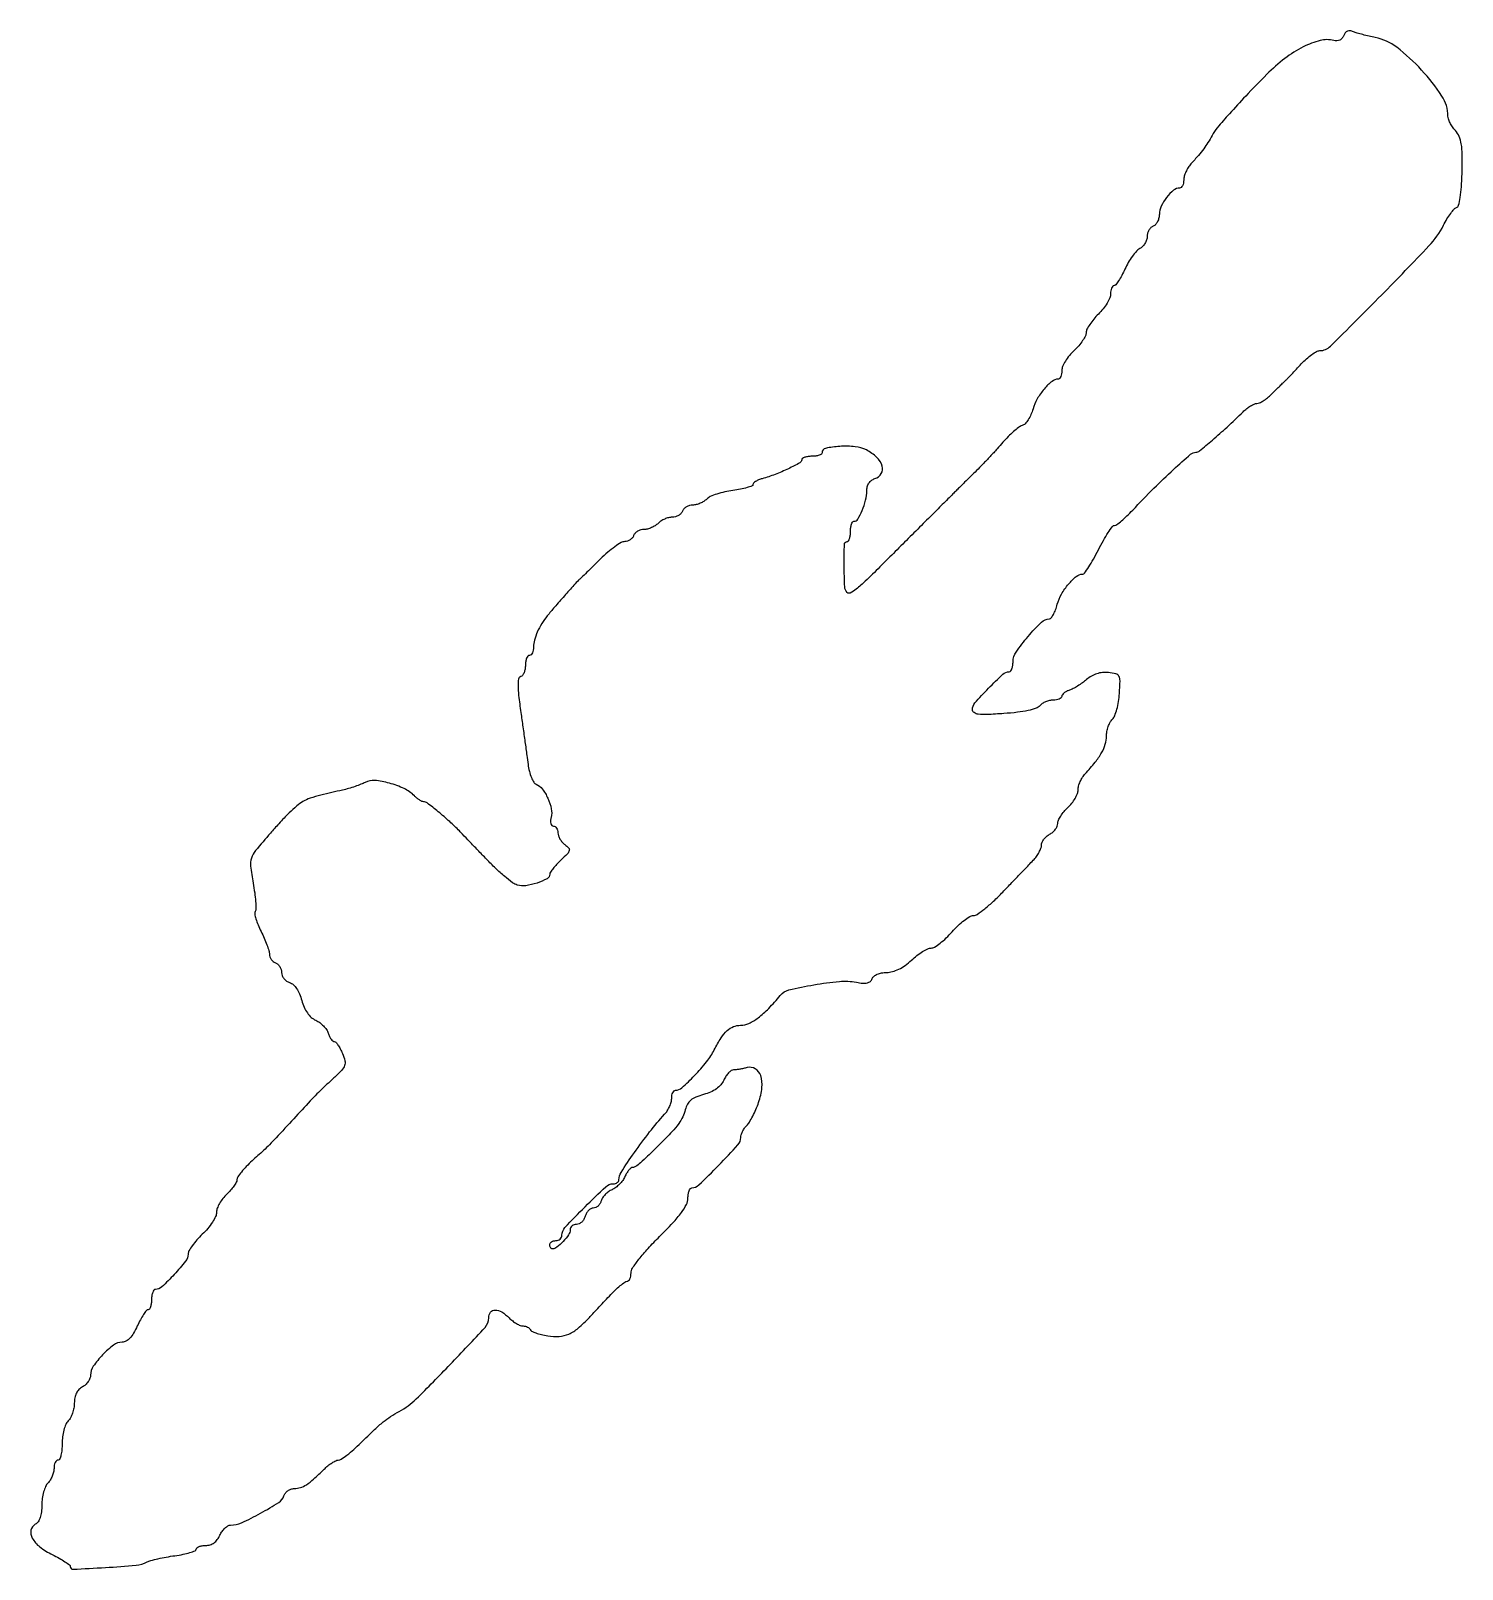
# Model space of a CAD drawing. Extents: x 0 to 353, y 0 to 379.
import ezdxf

# ---------------------------------------------------------------- set-up
doc = ezdxf.new("R2010")
doc.units = 0

msp = doc.modelspace()

# ---------------------------------------------------------------- linework, layer by layer
msp.add_lwpolyline([(323.370524, 377.523186, -0.086996), (322.978315, 376.868827, -0.100986), (322.40396, 376.426747, -0.098669), (321.691067, 376.23863, -0.079435), (320.900618, 376.315738, 0.12723), (317.586524, 376.324612, 0.054489), (313.41047, 374.7561, 0.04651), (308.878556, 371.907763, 0.034778), (304.455262, 368, 0.003978), (299.251137, 362.630053, 0.007864), (295.222543, 358.271117, 0.008247), (292.260265, 354.851176, 0.051526), (290.965454, 352.935449, -0.016267), (289.967012, 351.207412, -0.02085), (288.932714, 349.689575, -0.017231), (287.628018, 348.057253, -0.007048), (285.75, 345.928324, 0.044607), (285.080147, 345.043143, 0.034903), (284.514063, 343.978945, 0.035928), (284.125471, 342.905288, 0.068969), (284, 342, -0.048028), (283.926307, 341.234582, -0.068025), (283.70625, 340.5875, -0.088204), (283.381882, 340.151477, -0.191087), (283, 340, 0.175054), (281.501208, 339.458673, 0.053519), (279.7965, 337.702991, 0.053209), (278.440824, 335.528184, 0.113255), (278, 333.606989, -0.058092), (277.888325, 332.64904, -0.059009), (277.559375, 331.747841, -0.065064), (277.074042, 331.03509, -0.119725), (276.5, 330.638374, 0.102799), (275.926388, 330.269664, 0.066754), (275.440625, 329.645469, 0.06305), (275.11202, 328.872723, 0.069146), (275, 328.066569, -0.08025), (274.864976, 327.230718, -0.057449), (274.465162, 326.370515, -0.057025), (273.875669, 325.61687, -0.075565), (273.179274, 325.095944, 0.08676), (272.355571, 324.450727, 0.026441), (271.355486, 323.214909, 0.025595), (270.362301, 321.686702, 0.025379), (269.527399, 320.060761, -0.016219), (268.76421, 318.505012, -0.023686), (267.985014, 317.192848, -0.02082), (267.273743, 316.206726, -0.230006), (266.848126, 316, 0.219845), (266.523555, 315.850042, 0.077676), (266.249137, 315.4026, 0.059061), (266.062092, 314.74501, 0.039805), (266, 313.966296, -0.102398), (265.796789, 312.984438, -0.033823), (265.11875, 311.668544, -0.032043), (264.148083, 310.272231, -0.031316), (263, 309, 0.025398), (261.851725, 307.757421, 0.028457), (260.88125, 306.449311, 0.029485), (260.193504, 305.254906, 0.116393), (260, 304.434913, -0.118307), (259.80498, 303.622234, -0.030937), (259.11875, 302.458754, -0.029655), (258.148248, 301.192766, -0.026532), (257, 300, 0.033703), (255.85197, 298.772744, 0.033866), (254.88125, 297.404272, 0.035908), (254.205608, 296.098458, 0.101773), (254, 295.09879, -0.038481), (253.938055, 294.295091, -0.057495), (253.751197, 293.61652, -0.075568), (253.477307, 293.153769, -0.22507), (253.15301, 293, 0.172475), (251.585319, 292.442646, 0.04609), (249.664957, 290.560711, 0.045403), (247.94306, 288.110879, 0.063209), (246.911065, 285.640076, -0.037649), (246.411684, 284.249015, -0.040388), (245.718742, 282.982576, -0.044004), (244.947205, 282.007406, -0.123733), (244.218875, 281.54335, 0.079332), (243.364077, 281.098975, 0.019432), (242.12367, 280.10286, 0.019418), (240.774709, 278.835316, 0.018295), (239.5, 277.442322, -0.007375), (238.099075, 275.842627, -0.004144), (236.353125, 273.939267, -0.004134), (234.557886, 272.046076, -0.006738), (233, 270.473148, 0.000364), (231.55, 269.046005, 0.000353), (230.0875, 267.602422, 0.000348), (228.803028, 266.331, 0.00131), (228, 265.530841, -0.000273), (227.209133, 264.739524, -0.000078), (225.979443, 263.510855, -0.000078), (224.590648, 262.124077, -0.000083), (223.227891, 260.764175, 0.000176), (219.913331, 257.455326, 0.000128), (216.228061, 253.771939, 0.000128), (212.544674, 250.086669, 0.000176), (209.235825, 246.772109, -0.005522), (205.645511, 243.251702, -0.024862), (203.426203, 241.32551, -0.041827), (201.955367, 240.35873, -0.3323), (201.198355, 240.468311, -0.187981), (200.56689, 241.906321, -0.009583), (200.44755, 247.098299, -0.007338), (200.504811, 252.370555, -0.406754), (201.150539, 253, 0.252021), (201.476819, 253.175613, 0.06402), (201.750471, 253.734375, 0.049686), (201.93816, 254.542323, 0.032253), (202, 255.5, -0.031865), (202.061097, 256.457697, -0.049176), (202.246599, 257.265625, -0.063213), (202.516955, 257.824989, -0.253829), (202.839485, 258, 0.264341), (203.782204, 258.53584, 0.034335), (204.867378, 260.68046, 0.038159), (205.719462, 263.22179, 0.061886), (206, 265.479665, -0.063665), (206.133621, 266.524818, -0.082832), (206.526117, 267.404666, -0.087835), (207.160701, 268.072186, -0.082219), (208, 268.5, 0.18009), (209.572977, 269.730127, 0.21321), (209.816828, 271.586447, 0.133364), (208.492738, 273.723589, 0.068533), (205.899294, 275.552077, 0.094709), (203.164139, 276.363503, 0.040482), (199.334688, 276.43482, 0.037422), (195.876825, 275.957727, 0.353422), (195, 274.872192, -0.247954), (194.823079, 274.537365, -0.065823), (194.265625, 274.256206, -0.050838), (193.45763, 274.063535, -0.033136), (192.5, 274, 0.032201), (191.54232, 273.93826, 0.049618), (190.734375, 273.750863, 0.063913), (190.175534, 273.477653, 0.252262), (190, 273.151874, -0.275304), (189.543586, 272.385774, -0.01256), (186.714416, 270.944802, -0.020243), (183.455522, 269.545858, -0.023484), (180.25, 268.490548, 0.031136), (179.388491, 268.192248, 0.042597), (178.660938, 267.812803, 0.04922), (178.150373, 267.413079, 0.204847), (178, 267.061443, -0.310176), (177.761432, 266.713873, -0.020267), (176.543776, 266.300597, -0.023748), (174.942753, 265.910179, -0.014955), (173.042643, 265.600045, 0.02285), (171.036939, 265.240085, 0.024133), (169.10934, 264.703434, 0.024676), (167.503395, 264.08216, 0.091991), (166.614071, 263.471214, -0.056451), (165.90686, 262.907906, -0.038829), (164.997972, 262.432169, -0.039116), (164.038104, 262.107243, -0.062133), (163.178417, 262, 0.070207), (162.384409, 261.887959, 0.063352), (161.621948, 261.559375, 0.066805), (161.004789, 261.073587, 0.101377), (160.638374, 260.5, -0.101176), (160.272282, 259.926416, -0.066811), (159.656116, 259.440625, -0.063394), (158.895107, 259.112044, -0.070359), (158.102813, 259, 0.063245), (157.242803, 258.890781, 0.039128), (156.277969, 258.559375, 0.038735), (155.360837, 258.074297, 0.055422), (154.642857, 257.5, -0.05553), (153.924557, 256.9257, -0.038745), (153.006428, 256.440625, -0.039127), (152.040151, 256.109232, -0.063127), (151.178417, 256, 0.070207), (150.384409, 255.887959, 0.063352), (149.621948, 255.559375, 0.066805), (149.004789, 255.073587, 0.101377), (148.638374, 254.5, -0.085365), (148.297194, 253.926576, -0.066228), (147.755808, 253.440625, -0.066074), (147.104733, 253.112133, -0.084026), (146.442189, 253, 0.135192), (145.563791, 252.758073, 0.020425), (144.022002, 251.751563, 0.021654), (142.260423, 250.377317, 0.017205), (140.478965, 248.75, -0.000147), (138.740322, 247.04945, -0.000178), (137.107709, 245.454688, -0.000151), (135.732384, 244.113016, -0.001224), (135.100527, 243.5, 0.017966), (133.958367, 242.315142, 0.002237), (131.582086, 239.641862, 0.002862), (129.155871, 236.855706, 0.006733), (127.385271, 234.741861, 0.032759), (126.01703, 232.818419, 0.034377), (124.936071, 230.762625, 0.037016), (124.229821, 228.774673, 0.06694), (124, 227.065741, -0.046442), (123.926401, 226.275084, -0.066398), (123.70625, 225.606812, -0.086497), (123.381997, 225.155869, -0.196168), (123, 225, 0.221088), (122.617264, 224.822066, 0.077179), (122.29375, 224.290104, 0.058687), (122.073193, 223.508703, 0.039486), (122, 222.583333, -0.045106), (121.913824, 221.630007, -0.05338), (121.65782, 220.762502, -0.061831), (121.281734, 220.101247, -0.153289), (120.835131, 219.778377, 0.272304), (120.319717, 219.187545, 0.047613), (120.180757, 217.65557, 0.027824), (120.332652, 215.140863, 0.006481), (120.876616, 210.945044, -0.000531), (121.379906, 207.394829, -0.000476), (121.894558, 203.711077, -0.000477), (122.350325, 200.402803, -0.001494), (122.647923, 198.177771, 0.028409), (122.969685, 196.475131, 0.036322), (123.465888, 194.958463, 0.039668), (124.051603, 193.799943, 0.165743), (124.643423, 193.30659, -0.14173), (126.163916, 192.155514, -0.054202), (127.525388, 189.847343, -0.053928), (128.378633, 187.245363, -0.116751), (128.329817, 185.153218, 0.042734), (128.182009, 184.294019, 0.084343), (128.239483, 183.606013, 0.131381), (128.486787, 183.166886, 0.201834), (128.883369, 183, -0.145254), (129.309191, 182.873629, -0.099318), (129.67199, 182.518321, -0.083438), (129.9165, 181.987073, -0.066312), (130, 181.360243, 0.087037), (130.126411, 180.639553, 0.047883), (130.511272, 179.828313, 0.045815), (131.074608, 179.056049, 0.054462), (131.7405, 178.447801, -0.05216), (132.642306, 177.631621, -0.252013), (132.799288, 176.982344, -0.130745), (132.359222, 176.207535, -0.01171), (130.7405, 174.635307, 0.016821), (129.691072, 173.594972, 0.021781), (128.805022, 172.569428, 0.020187), (128.152184, 171.671463, 0.148135), (128, 171.169069, -0.276129), (127.334254, 170.055487, -0.042679), (124.872114, 168.991716, -0.044748), (122.076587, 168.328057, -0.113225), (120.006845, 168.497827, -0.084084), (118.863305, 169.086071, -0.013713), (116.902264, 170.640684, -0.014774), (114.676909, 172.621293, -0.012538), (112.443996, 174.838612, 0.000123), (110.275472, 177.101662, 0.000149), (108.244147, 179.219224, 0.000125), (106.534345, 180.999657, 0.001051), (105.76087, 181.8013, 0.016701), (103.364998, 184.11419, 0.012118), (100.553549, 186.531411, 0.006258), (97.831578, 188.702981, 0.16674), (96.965673, 189, -0.113667), (96.552666, 189.09512, -0.029355), (95.952757, 189.431802, -0.028322), (95.296072, 189.907331, -0.025513), (94.672892, 190.469965, 0.086563), (92.166074, 192.232131, 0.043491), (88.524034, 193.574305, 0.042912), (84.894541, 194.236192, 0.148142), (82.577046, 193.767536, -0.029257), (81.536573, 193.283813, -0.01217), (80.082007, 192.748985, -0.011992), (78.492188, 192.250179, -0.015182), (77, 191.869672, 0.004007), (71.692331, 190.641854, 0.024909), (69.012237, 189.856211, 0.047741), (67.268644, 189.055784, 0.051493), (65.755871, 187.955871, 0.004384), (63.869895, 186.232647, 0.012456), (62.596617, 184.988036, 0.011019), (61.305015, 183.601138, 0.002837), (59.282365, 181.304847, 0.006993), (55.615482, 176.97309, 0.088844), (54.575695, 175.119674, 0.114348), (54.368107, 173.174722, 0.014503), (55.00415, 168.977115, -0.011302), (55.379244, 166.604285, -0.015427), (55.602524, 164.451091, -0.012205), (55.688049, 162.673223, -0.145319), (55.509589, 162.015515, 0.186109), (55.397663, 161.419298, 0.025873), (55.69488, 160.173379, 0.026724), (56.224491, 158.67307, 0.019743), (56.962179, 157.074135, -0.014411), (57.742269, 155.42962, -0.015783), (58.40139, 153.791502, -0.015369), (58.875634, 152.361596, -0.072504), (59, 151.508453, 0.086436), (59.112112, 150.864776, 0.066339), (59.440625, 150.229693, 0.06594), (59.926583, 149.699131, 0.082978), (60.5, 149.361626, -0.095047), (61.073497, 149.005314, -0.066842), (61.559375, 148.418829, -0.064592), (61.887884, 147.701329, -0.075231), (62, 146.960399, 0.098554), (62.148246, 146.215599, 0.071501), (62.580948, 145.486667, 0.068845), (63.221811, 144.883802, 0.077668), (63.977695, 144.507079, -0.109769), (64.86053, 143.994552, -0.057317), (65.695231, 143.026635, -0.048616), (66.42016, 141.699556, -0.034959), (66.972363, 140.102636, 0.037386), (67.562241, 138.423173, 0.050299), (68.352884, 137.019659, 0.056693), (69.312923, 135.939956, 0.075947), (70.407933, 135.223902, -0.05244), (71.381759, 134.650295, -0.040716), (72.308216, 133.840218, -0.041876), (73.05474, 132.930582, -0.074184), (73.480653, 132.060958, 0.033523), (73.790626, 131.271979, 0.044209), (74.180944, 130.605406, 0.051124), (74.589234, 130.140126, 0.18931), (74.946067, 130, -0.213394), (75.333101, 129.826938, -0.031439), (75.876716, 129.1365, -0.030855), (76.449431, 128.186311, -0.022014), (76.974971, 127.060425, -0.03793), (77.565164, 125.260648, -0.146098), (77.508036, 124.097868, -0.106318), (76.805079, 122.954081, -0.015459), (74.846292, 121.028059, 0.002071), (72.174811, 118.538359, 0.010053), (70.69388, 117.089537, 0.006862), (69.057136, 115.376167, 0.00061), (65, 111, -0.000583), (60.64529, 106.30236, -0.00791), (59.026498, 104.61452, -0.011983), (57.554891, 103.197533, -0.002173), (54.75, 100.645764, 0.01724), (53.314011, 99.25803, 0.022318), (52.101562, 97.885029, 0.020833), (51.209611, 96.679737, 0.149966), (51, 95.996594, -0.123284), (50.840247, 95.358534, -0.029607), (50.265625, 94.421001, -0.028632), (49.456934, 93.392462, -0.024964), (48.5, 92.41242, 0.040531), (47.543363, 91.369701, 0.036954), (46.734375, 90.154841, 0.038988), (46.176376, 88.956136, 0.089673), (46, 87.980597, -0.111069), (45.767195, 86.945505, -0.03283), (44.971875, 85.517301, -0.031182), (43.839509, 83.983904, -0.029068), (42.5, 82.564771, 0.022201), (41.160142, 81.183742, 0.026401), (40.028125, 79.763907, 0.026681), (39.216228, 78.488679, 0.129109), (39, 77.665256, -0.170595), (38.398058, 75.952356, -0.017927), (35.58173, 72.68716, -0.017173), (32.538779, 69.622947, -0.190904), (30.966667, 69, 0.231851), (30.596288, 68.818498, 0.072761), (30.283958, 68.265625, 0.055489), (30.070609, 67.457429, 0.036824), (30, 66.5, -0.032201), (29.93826, 65.54232, -0.049618), (29.750863, 64.734375, -0.063913), (29.477653, 64.175534, -0.252262), (29.151874, 64, 0.228955), (28.727044, 63.794704, 0.021267), (28.023034, 62.825, 0.023993), (27.252694, 61.532448, 0.016465), (26.5, 60, -0.026778), (25.587326, 58.234767, -0.055687), (24.66063, 56.995249, -0.076179), (23.715978, 56.25375, -0.129067), (22.749335, 56, 0.16246), (20.679016, 55.309076, 0.040394), (17.968786, 52.908148, 0.040664), (15.670902, 50.088605, 0.151782), (15, 47.929429, -0.092501), (14.852517, 47.139055, -0.057585), (14.4125, 46.302046, -0.055196), (13.764894, 45.547564, -0.065042), (13, 45, 0.079001), (12.14678, 44.352628, 0.074325), (11.515292, 43.459939, 0.06751), (11.129559, 42.342848, 0.049457), (11, 41.036245, -0.045286), (10.889468, 39.818381, -0.037015), (10.559375, 38.552165, -0.038393), (10.07532, 37.425406, -0.075868), (9.5, 36.642857, 0.094986), (8.914898, 35.780222, 0.035915), (8.434211, 34.398496, 0.033532), (8.109009, 32.760232, 0.032241), (8, 31.071429, -0.023179), (7.927628, 29.511081, -0.037054), (7.70625, 28.195982, -0.042748), (7.387329, 27.253506, -0.298157), (7, 27, 0.196601), (6.617992, 26.843755, 0.086348), (6.29375, 26.391518, 0.06626), (6.073591, 25.721412, 0.04631), (6, 24.928571, -0.06043), (5.890482, 24.025728, -0.03907), (5.559375, 23.025, -0.038951), (5.074386, 22.083077, -0.058077), (4.5, 21.357143, 0.093433), (3.923148, 20.51228, 0.035211), (3.440625, 19.158346, 0.03337), (3.110654, 17.573279, 0.034646), (3, 15.978262, -0.029081), (2.899175, 14.246225, -0.052346), (2.587771, 12.859452, -0.067217), (2.080398, 11.834653, -0.117193), (1.386111, 11.196203, 0.221617), (0.331982, 9.733317, 0.177178), (0.64982, 7.794585, 0.100964), (2.514776, 5.644306, 0.050754), (5.58455, 3.74666, -0.013714), (7.276366, 2.866569, -0.020329), (8.702962, 1.996307, -0.016184), (9.794995, 1.21541, -0.233524), (10, 0.800409, 0.427488), (10.682226, 0.148284, 0.003716), (18.646027, 0.567098, 0.007664), (26.205092, 1.137378, 0.098479), (28.911163, 1.935933, -0.054458), (29.84309, 2.302195, -0.010947), (31.575467, 2.733063, -0.011444), (33.623547, 3.146075, -0.010468), (35.75, 3.478703, 0.015914), (37.762193, 3.815944, 0.025149), (39.457813, 4.2456, 0.02239), (40.73746, 4.702911, 0.30463), (41, 5.093838, -0.231578), (41.169914, 5.441024, -0.072876), (41.687224, 5.733815, -0.055569), (42.443532, 5.933807, -0.036889), (43.339485, 6, 0.075412), (44.418004, 6.163598, 0.080694), (45.372205, 6.638876, 0.075236), (46.1774, 7.424894, 0.054989), (46.818046, 8.5, -0.045963), (47.364861, 9.456391, -0.05031), (48.062934, 10.265625, -0.05645), (48.79974, 10.820763, -0.134023), (49.456407, 11, 0.107035), (52.162567, 11.586021, 0.019046), (56.820281, 13.920439, 0.015895), (61.313355, 16.580092, 0.176087), (62.565883, 18.20758, -0.091686), (62.931434, 18.892601, -0.071096), (63.547766, 19.473477, -0.070066), (64.312189, 19.865569, -0.083702), (65.109594, 20, 0.078755), (66.628553, 20.240744, 0.064945), (68.111271, 20.946179, 0.040771), (69.884948, 22.309379, 0.011023), (72.458863, 24.75, -0.024607), (73.417993, 25.61122, -0.027625), (74.422093, 26.339063, -0.028482), (75.334877, 26.855691, -0.115026), (75.953867, 27, 0.149735), (76.651302, 27.213651, 0.014854), (78.08788, 28.248438, 0.017673), (79.754875, 29.622245, 0.013135), (81.499044, 31.25, -0.004355), (84.904504, 34.541909, -0.018705), (87.020473, 36.406496, -0.027858), (88.828186, 37.722372, -0.020534), (90.961918, 38.979619, 0.071476), (95.127947, 42.043417, 0.007785), (103.510917, 50.544382, 0.004254), (112.066385, 59.648649, 0.188647), (113, 62.035087, -0.161987), (113.447743, 63.38086, -0.23822), (114.543145, 63.924539, -0.138702), (116.176567, 63.45013, -0.056834), (118, 62, 0.031909), (118.869845, 61.234618, 0.032065), (119.828646, 60.5875, 0.033821), (120.735124, 60.136155, 0.09891), (121.416667, 60, -0.057753), (121.983223, 59.93434, -0.059091), (122.515104, 59.740912, -0.065322), (122.934659, 59.455538, -0.12101), (123.166667, 59.117998, 0.1948), (123.518569, 58.737304, 0.024477), (124.577083, 58.301017, 0.025845), (125.943652, 57.892723, 0.018744), (127.5, 57.57534, 0.057159), (130.310281, 57.436137, 0.088301), (132.665674, 58.014652, 0.072567), (134.986784, 59.475927, 0.027814), (137.752059, 62.116667, 0.000079), (138.55556, 62.974582, 0.000022), (139.820501, 64.325729, 0.000022), (141.253877, 65.857059, 0.000023), (142.666667, 67.366667, -0.013167), (144.039431, 68.758315, -0.01798), (145.351875, 69.932708, -0.014919), (146.485709, 70.820249, -0.159922), (147.033333, 71, 0.20018), (147.402693, 71.15405, 0.085098), (147.716042, 71.60168, 0.065126), (147.928924, 72.264243, 0.045235), (148, 73.048274, -0.147656), (148.363487, 74.252293, -0.019318), (149.946972, 76.446961, -0.019922), (152.178383, 79.077495, -0.012254), (155, 82, 0.010231), (158.27624, 85.366031, 0.028497), (160.385993, 87.899269, 0.040834), (161.622624, 89.890086, 0.119113), (162, 91.451726, -0.035671), (162.069717, 92.427708, -0.054062), (162.280614, 93.251445, -0.070694), (162.589065, 93.816311, -0.236737), (162.955281, 94, 0.194081), (164.674698, 94.693536, 0.007699), (169.573213, 99.560705, 0.007849), (174.311026, 104.570392, 0.18761), (175, 106.341949, -0.076205), (175.105225, 107.028345, -0.038353), (175.431802, 107.843857, -0.036956), (175.907396, 108.652879, -0.045049), (176.469965, 109.327108, 0.059954), (177.132687, 110.171154, 0.017805), (177.935299, 111.605145, 0.017587), (178.729416, 113.294198, 0.018134), (179.394131, 115.017922, 0.05594), (180.208074, 118.657312, 0.107411), (179.893931, 121.617156, 0.177616), (178.563241, 123.292283, 0.205398), (176.559091, 123.580362, -0.012794), (175.677544, 123.36761, -0.010671), (174.731373, 123.185758, -0.010815), (173.858156, 123.05654, -0.028644), (173.228561, 123.013655, 0.149076), (172.660332, 122.833693, 0.051098), (171.99529, 122.26807, 0.045339), (171.346273, 121.45437, 0.038805), (170.815617, 120.494668, -0.071921), (170.07583, 119.343343, -0.059464), (168.995334, 118.362109, -0.052481), (167.580857, 117.56414, -0.036451), (165.847113, 116.958832, 0.030407), (163.938757, 116.318305, 0.077713), (162.6912, 115.570931, 0.095375), (161.881952, 114.581938, 0.063865), (161.354524, 113.214164, -0.051138), (160.725206, 111.450109, -0.047458), (159.738266, 109.802537, -0.03012), (158.091933, 107.827068, -0.007601), (155.177428, 104.822572, -0.003122), (152.073533, 101.757199, -0.01629), (150.299112, 100.135909, -0.026741), (149.120078, 99.231601, -0.151344), (148.372458, 99, 0.175728), (147.960517, 98.850608, 0.044416), (147.448134, 98.339062, 0.039829), (146.930979, 97.611321, 0.031203), (146.487128, 96.75, -0.055089), (145.949239, 95.818146, -0.036601), (145.147112, 94.878754, -0.036721), (144.22175, 94.071269, -0.057674), (143.311551, 93.539374, 0.053475), (142.439614, 93.039584, 0.043875), (141.628505, 92.335303, 0.04561), (140.99318, 91.544697, 0.082686), (140.655171, 90.789374, -0.072484), (140.365625, 90.105475, -0.070571), (139.890829, 89.525629, -0.075768), (139.309803, 89.134473, -0.110769), (138.710251, 89, 0.122181), (138.10654, 88.85024, 0.074911), (137.513493, 88.4125, 0.06762), (137.020569, 87.76458, 0.064979), (136.710251, 87, -0.070024), (136.391003, 86.235545, -0.069688), (135.872748, 85.5875, -0.075597), (135.241886, 85.150168, -0.114309), (134.59362, 85, 0.083031), (133.984997, 84.898229, 0.092673), (133.468126, 84.604903, 0.100591), (133.1225, 84.168009, 0.117735), (133, 83.654988, -0.152521), (132.628281, 82.464751, -0.035936), (131.306548, 80.821084, -0.035317), (129.774256, 79.390474, -0.171783), (128.671259, 79, -0.14724), (128.415274, 79.077053, -0.099037), (128.197182, 79.29375, -0.082754), (128.050157, 79.617707, -0.065321), (128, 80, -0.148195), (128.115568, 80.381354, -0.098894), (128.440625, 80.70625, -0.082425), (128.926543, 80.925306, -0.064853), (129.5, 81, 0.088639), (130.072711, 81.102333, 0.094879), (130.559375, 81.395924, 0.099962), (130.884948, 81.83364, 0.110511), (131, 82.347826, -0.189964), (131.744047, 84.23555, -0.008623), (136.667837, 89.332163, -0.008623), (141.76445, 94.255953, -0.189964), (143.652174, 95, 0.069174), (144.16732, 95.071612, 0.085325), (144.604076, 95.280705, 0.099975), (144.896103, 95.591188, 0.139772), (145, 95.955591, -0.144611), (145.543613, 97.795847, -0.00863), (148.808758, 102.654307, -0.013871), (152.573774, 107.745863, -0.019107), (156.25, 112.086825, 0.04499), (156.919851, 112.96621, 0.035143), (157.485938, 114.025505, 0.036169), (157.874454, 115.095751, 0.069089), (158, 116, -0.044486), (158.068251, 116.765588, -0.064323), (158.272834, 117.4125, -0.084186), (158.573846, 117.849911, -0.202731), (158.928798, 118, 0.186439), (160.520412, 118.614849, 0.017078), (163.616333, 121.625546, 0.023013), (166.596951, 125.029542, 0.049656), (168.485836, 127.951103, -0.022015), (170.165804, 130.893917, -0.064445), (171.652382, 132.689745, -0.093826), (173.188922, 133.660626, -0.094382), (174.970778, 134, 0.111084), (176.980446, 134.452061, 0.050857), (179.292488, 135.851034, 0.039649), (181.868131, 138.133071, 0.021015), (184.696614, 141.328968, -0.164414), (186.863553, 142.694856, -0.016243), (192.977904, 143.959967, -0.020898), (199.265767, 144.780465, -0.06846), (203.442749, 144.576718, 0.024449), (205.072272, 144.352802, 0.078624), (206.161184, 144.428337, 0.125207), (206.883471, 144.800063, 0.120572), (207.352591, 145.476453, -0.131749), (207.792023, 146.081181, -0.067834), (208.59817, 146.569852, -0.057608), (209.660253, 146.891889, -0.044858), (210.86286, 147, 0.067081), (212.31436, 147.195618, 0.04672), (213.862893, 147.780784, 0.041843), (215.4458, 148.725986, 0.032365), (217, 150, -0.02314), (218.350188, 151.149044, -0.025989), (219.751126, 152.121634, -0.026542), (221.015745, 152.815476, -0.111147), (221.855755, 153.009817, 0.138209), (222.705842, 153.254859, 0.026105), (224.045128, 154.185983, 0.026113), (225.539426, 155.475413, 0.021348), (227, 157, -0.022416), (228.466753, 158.524507, -0.027003), (229.979552, 159.814017, -0.027327), (231.34277, 160.741158, -0.135045), (232.228261, 160.990183, 0.151162), (233.191697, 161.294271, 0.016818), (235.063452, 162.686179, 0.019252), (237.22179, 164.547152, 0.014472), (239.453055, 166.75, -0.000104), (241.705924, 169.105778, -0.000108), (243.929885, 171.429352, -0.000104), (245.854004, 173.437946, -0.000474), (246.974794, 174.60524, 0.034153), (247.74981, 175.529593, 0.032596), (248.405096, 176.564878, 0.034307), (248.86013, 177.555647, 0.090736), (249, 178.320056, -0.10411), (249.146222, 179.01469, -0.056604), (249.5875, 179.77124, -0.052815), (250.235066, 180.47104, -0.056866), (251, 181, 0.056552), (251.764937, 181.528255, 0.052705), (252.4125, 182.22599, 0.056541), (252.853842, 182.979504, 0.1046), (253, 183.670513, -0.107894), (253.168717, 184.44328, -0.03455), (253.734375, 185.481212, -0.032639), (254.54326, 186.582932, -0.031215), (255.5, 187.58758, 0.039341), (256.456638, 188.625341, 0.036501), (257.265625, 189.825433, 0.038581), (257.824349, 191.002929, 0.091736), (258, 191.952251, -0.068093), (258.125944, 192.872763, -0.036785), (258.514063, 193.951098, -0.035843), (259.080128, 195.010627, -0.046766), (259.75, 195.881274, 0.017761), (262.207336, 198.718646, 0.040529), (263.798973, 201.059108, 0.053923), (264.697479, 203.135147, 0.075321), (265, 205.131962, -0.045939), (265.105767, 206.280704, -0.037172), (265.421721, 207.478342, -0.038495), (265.885068, 208.546747, -0.074951), (266.435645, 209.292788, 0.101696), (267.010541, 210.165112, 0.027491), (267.541911, 211.741911, 0.026644), (267.959661, 213.638536, 0.024823), (268.185645, 215.614216, 0.010103), (268.323907, 218.751099, 0.127741), (268.05616, 219.893267, 0.214382), (267.304443, 220.481582, 0.036037), (265.458162, 220.797833, 0.050789), (264.012418, 220.792208, 0.051222), (262.601776, 220.494876, 0.0511), (261.278018, 219.916058, 0.050075), (260.089384, 219.077522, -0.021818), (259.060581, 218.261073, -0.017787), (257.893374, 217.476817, -0.018146), (256.765472, 216.831375, -0.044065), (255.881222, 216.462301, 0.042211), (255.16137, 216.164969, 0.051702), (254.552609, 215.766661, 0.060375), (254.134222, 215.333016, 0.163147), (254, 214.932612, -0.212817), (253.840981, 214.575928, -0.080427), (253.371446, 214.273955, -0.061196), (252.679472, 214.068377, -0.04166), (251.860243, 214, 0.056523), (250.95949, 213.897847, 0.044204), (250.022905, 213.593487, 0.04549), (249.191356, 213.146235, 0.077727), (248.610243, 212.616127, -0.145354), (247.716218, 211.996603, -0.025904), (245.73244, 211.457164, -0.023442), (243.066954, 211.008296, -0.012631), (239.75, 210.693242, -0.00626), (235.541175, 210.453422, -0.042008), (233.450802, 210.536174, -0.114577), (232.395695, 210.923341, -0.252932), (232, 211.655515, -0.181537), (232.617874, 213.30122, -0.013203), (235.959284, 216.926107, -0.012955), (239.489875, 220.375432, -0.189171), (241.081599, 221, 0.239916), (241.433809, 221.179323, 0.06933), (241.73022, 221.734375, 0.053141), (241.933011, 222.542466, 0.034937), (242, 223.5, -0.153349), (242.731873, 225.830176, -0.024351), (245.693962, 229.667752, -0.022678), (248.995946, 233.202333, -0.195967), (250.952996, 234, 0.237079), (251.382481, 234.215772, 0.035739), (251.916625, 235.052379, 0.033678), (252.446862, 236.210232, 0.023182), (252.895186, 237.582567, -0.062348), (253.932264, 240.07756, -0.045331), (255.653788, 242.54557, -0.046063), (257.572012, 244.439653, -0.17346), (259.138615, 245, 0.244096), (259.586352, 245.232431, 0.010326), (260.616342, 246.7625, 0.015754), (261.778996, 248.700637, 0.010338), (263, 251, -0.01182), (264.229648, 253.299163, -0.017766), (265.418813, 255.2375, -0.012833), (266.476115, 256.745516, -0.237747), (266.981062, 257, 0.161941), (267.524947, 257.180899, 0.01399), (268.686624, 258.101562, 0.017291), (270.033581, 259.313604, 0.012549), (271.45, 260.75, -0.007795), (276.677354, 266.152872, -0.01113), (281.494953, 270.76914, -0.006283), (285.674217, 274.50349, -0.18111), (287, 275, 0.174139), (287.875702, 275.314526, 0.004711), (291.04727, 277.980831, 0.009442), (294.674764, 281.209996, 0.006795), (298.60524, 284.944546, -0.027571), (299.50525, 285.731222, -0.029385), (300.468091, 286.39621, -0.030708), (301.357578, 286.86413, -0.106115), (301.990569, 287, 0.111897), (302.633535, 287.145716, 0.029098), (303.567936, 287.660937, 0.028092), (304.591254, 288.388808, 0.025431), (305.562758, 289.25, -0.000414), (306.51659, 290.184764, -0.000395), (307.487113, 291.132812, -0.000391), (308.345737, 291.96892, -0.001409), (308.895063, 292.5, 0.009493), (309.475905, 293.080008, 0.0018), (310.510566, 294.160937, 0.001921), (311.709608, 295.432408, 0.001763), (312.933931, 296.75, -0.023526), (314.195167, 297.994093, -0.0276), (315.504932, 299.045313, -0.028234), (316.689897, 299.795984, -0.127746), (317.475387, 300, 0.197872), (320.080143, 301.072823, 0.002635), (332.640241, 313.664816, 0.005376), (344.352511, 325.78928, 0.071524), (347.922305, 330.847705, -0.017808), (348.782627, 332.395347, -0.022226), (349.693863, 333.76395, -0.021201), (350.540847, 334.823737, -0.13389), (351.110616, 335.203539, 0.254134), (351.628383, 335.757862, 0.023686), (352.024926, 337.65345, 0.022915), (352.326004, 340.305704, 0.010262), (352.489867, 343.812826, 0.008723), (352.528439, 348.235726, 0.037034), (352.309848, 350.871044, 0.062478), (351.78573, 352.682916, 0.077171), (350.852515, 354.170052, -0.029043), (350.143533, 355.090425, -0.028841), (349.544176, 356.088845, -0.030116), (349.125034, 357.020493, -0.090887), (349, 357.70267, 0.146022), (347.521446, 362.65749, 0.041598), (342.524585, 369.054323, 0.042201), (336.415851, 374.633909, 0.115607), (331.126919, 377.031499, -0.008918), (329.610604, 377.359854, -0.008046), (328.053821, 377.752696, -0.008089), (326.670172, 378.149749, -0.025209), (325.758429, 378.478472, 0.066297), (324.947194, 378.697795, 0.128753), (324.285732, 378.615045, 0.133311), (323.764746, 378.222587, 0.073562)], format="xyb", close=True)

doc.saveas('drawing.dxf')
